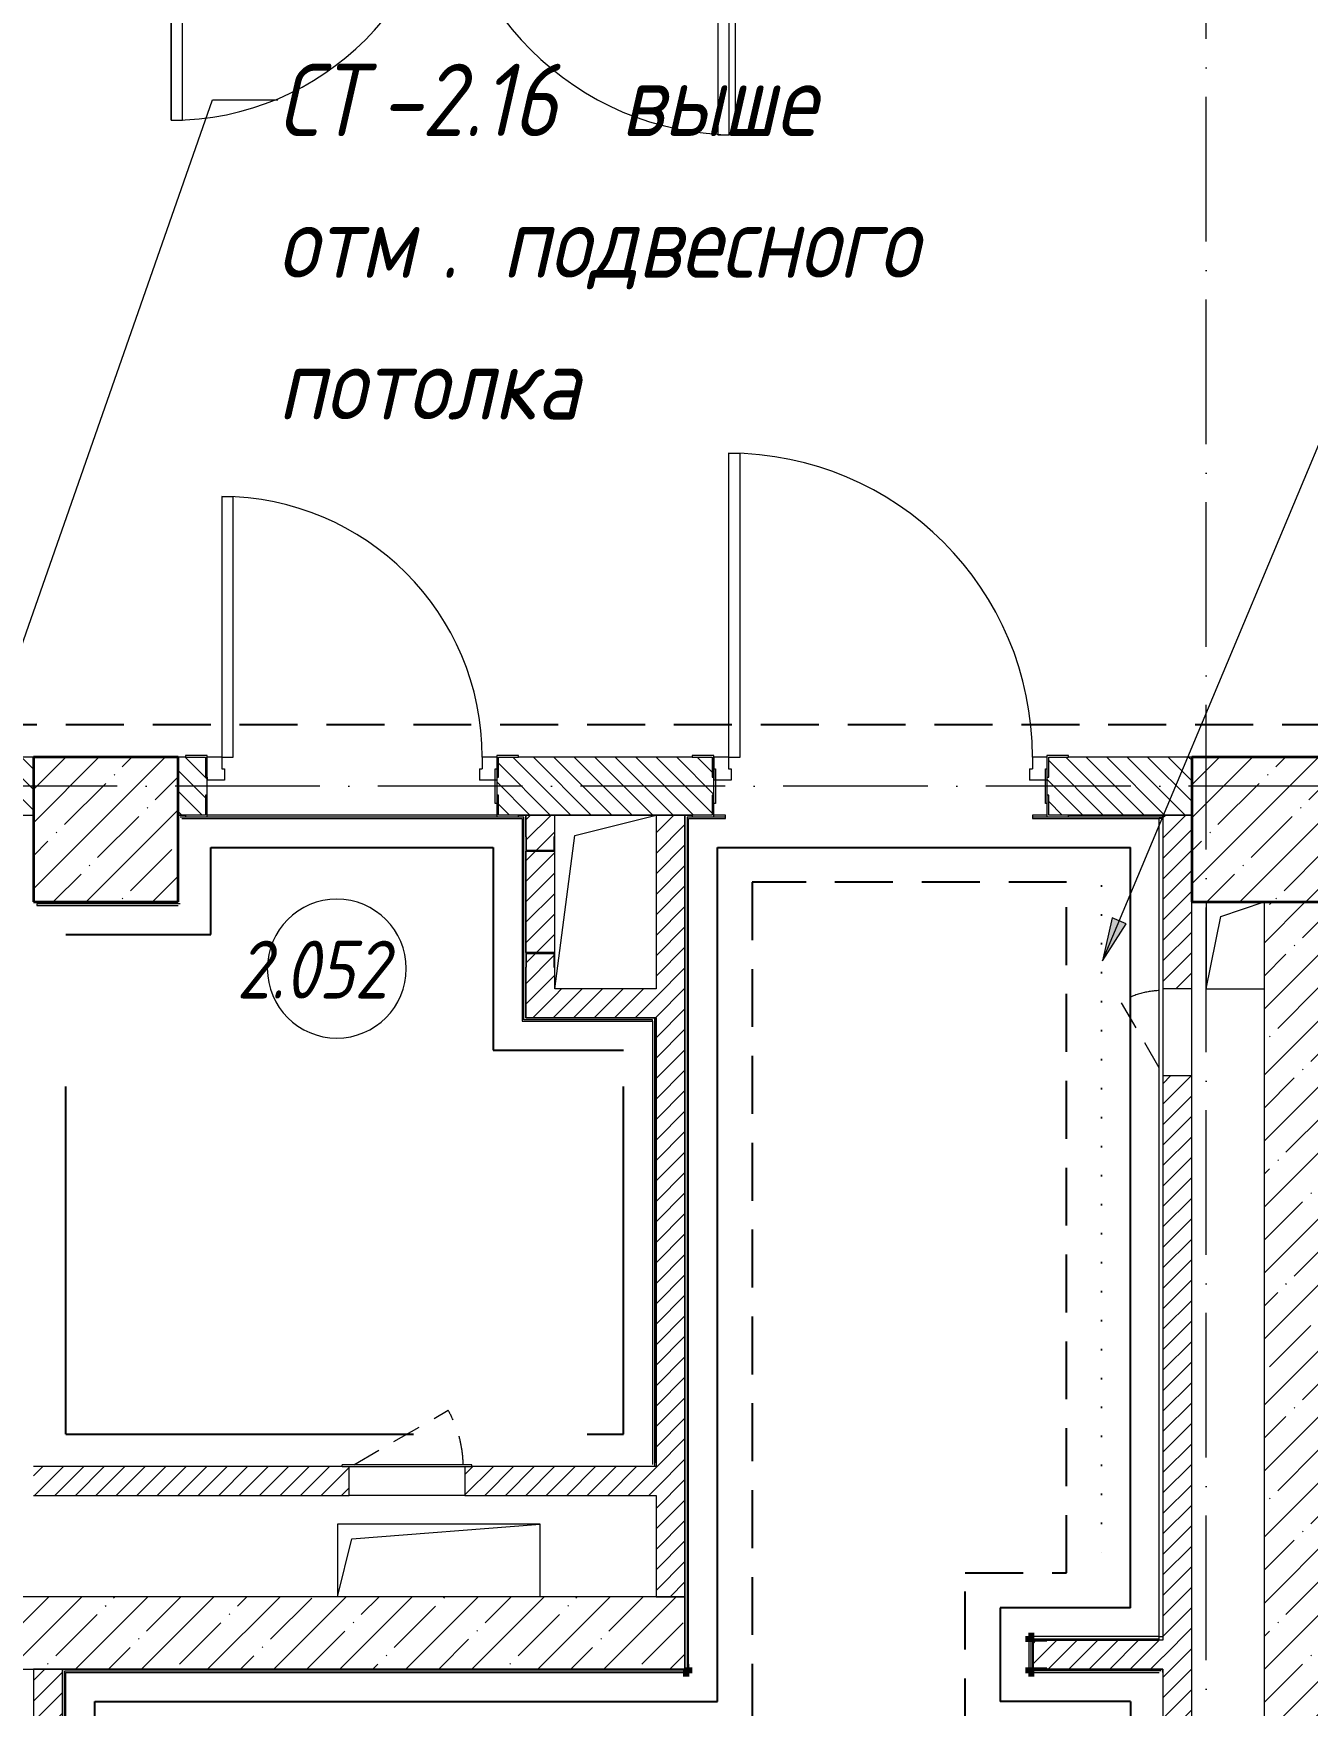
# Model space of a CAD drawing. Header units: millimetres. Extents: x -213536 to 1564669, y -45299 to 942238.
# Drawn here: x -197867 to -193467, y 188551 to 194327 of the extents above; entities that cross this region are included whole.
import ezdxf

# ---------------------------------------------------------------- set-up
doc = ezdxf.new("R2010")
doc.units = ezdxf.units.MM
for name, pattern in [('01 Штриховая _2 мм_', [300, 200, -100]), ('200_ШТРИХ_ш1п0_6_', [160, 100, -60]), ('50_200_ШТРИХ_1Т_ш5_п1_п1_', [700, 500, -100, 0, -100]), ('ADSK_Осевая', [3000, 1200, -600, 600, -600]), ('Пунктирная 1мм', [100, 0, -100]), ('Штриховая _2 мм - 1 мм_', [300, 200, -100])]:
    doc.linetypes.add(name, pattern=pattern)
for name, color, linetype, lineweight in [('0-1', 7, 'Continuous', 5), ('0-2', 7, 'Continuous', 9), ('Двери', 7, 'Continuous', 9), ('Каркас_Импост', 7, 'Continuous', 13), ('Марки помещений', 7, 'Continuous', 9), ('Несущие колонны', 7, 'Continuous', 9), ('Несущие колонны-1', 7, 'Continuous', 35), ('Обобщенные модели', 7, 'Continuous', 9), ('Общие ребра', 7, 'Continuous', 9), ('Окна', 7, 'Continuous', 9), ('Оси-2', 7, '50_200_ШТРИХ_1Т_ш5_п1_п1_', 9), ('Открывание в плане-2', 7, '200_ШТРИХ_ш1п0_6_', 9), ('Открывание-1', 7, 'Continuous', 9), ('Панель', 7, 'Continuous', 13), ('СТ-1_16', 7, '01 Штриховая _2 мм_', 90), ('Стены', 7, 'Continuous', 9), ('Стены-1', 7, 'Continuous', 13), ('Текстовые примечания', 7, 'Continuous', 9), ('Штриховка разреза-1', 7, 'Continuous', 9), ('Элементы узлов', 7, 'Continuous', 9)]:
    doc.layers.add(name, color=color, linetype=linetype, lineweight=lineweight)
for name, color, linetype, lineweight, true_color in [('Обобщенные модели-2', 3, 'Continuous', 90, 0x00ff00), ('СТ-11', 7, 'Continuous', 90, 0x800080), ('СТ-12', 4, 'Пунктирная 1мм', 90, 0x00ffff), ('СТ-1_1', 7, 'Штриховая _2 мм - 1 мм_', 90, 0x888888), ('СТ-6_2', 7, 'Continuous', 90, 0x0080ff), ('СТ-8', 7, 'ADSK_Осевая', 90, 0x8080c0)]:
    doc.layers.add(name, color=color, linetype=linetype, lineweight=lineweight, true_color=true_color)
doc.layers.get('0-2').off()
doc.styles.add('ISOCPEUR_I_1', font='isocpeui.ttf', dxfattribs={"width": 0.85, "height": 2.5})
doc.styles.add('ISOCPEUR_I_2', font='isocpeui.ttf', dxfattribs={"width": 0.85, "height": 2.3})
pattern_1 = [(135, (0, 0), (-35.35534, -35.35534), [])]
pattern_2 = [(45, (0, 0), (-114.0493, 114.0493), []), (45, (114.05, 0), (-114.0493, 114.0493), [201.612, -40.322, 3.353, -36.97])]
pattern_3 = [(45, (0, 0), (-35.35534, 35.35534), [])]

# ---------------------------------------------------------------- blocks, each defined once
blk = doc.blocks.new('BSC_Колонна _Прямоугольная - 500х500-V62-АИ2_02_План отделки стен 2-го этажа _Часть 2_')
at = {"layer": 'Несущие колонны'}
h = blk.add_hatch(dxfattribs=at)
h.set_pattern_fill('FP_70', color=256, style=0, pattern_type=2)
h.set_pattern_definition([(45, (-17000, -7650), (-114.0493, 114.0493), []), (45, (-16885.95, -7650), (-114.0493, 114.0493), [201.612, -40.322, 3.353, -36.97])])
h.paths.add_polyline_path([(-250, -250), (250, -250), (250, 250), (-250, 250)], flags=0)
at = {"layer": 'Несущие колонны-1'}
for p, q in [((250, 250), (-250, 250)), ((-250, 250), (-250, -250)), ((250, -250), (250, 250)), ((-250, -250), (250, -250))]:
    blk.add_line(p, q, dxfattribs=at)
blk = doc.blocks.new('BSC_Колонна _Прямоугольная - 500х500-V64-АИ2_02_План отделки стен 2-го этажа _Часть 2_')
at = {"layer": 'Несущие колонны'}
h = blk.add_hatch(dxfattribs=at)
h.set_pattern_fill('FP_72', color=256, style=0, pattern_type=2)
h.set_pattern_definition([(45, (-13000, -7650), (-114.0493, 114.0493), []), (45, (-12885.95, -7650), (-114.0493, 114.0493), [201.612, -40.322, 3.353, -36.97])])
h.paths.add_polyline_path([(-250, -250), (250, -250), (250, 250), (-250, 250)], flags=0)
at = {"layer": 'Несущие колонны-1'}
for p, q in [((250, 250), (-250, 250)), ((-250, 250), (-250, -250)), ((250, -250), (250, 250)), ((-250, -250), (250, -250))]:
    blk.add_line(p, q, dxfattribs=at)
blk = doc.blocks.new('Дверь_СКБ_1Ст_Внутренняя_ШЕР - СОШ_Д-12_Дв_1150x2100h_С_У учеников_ душевые-28419022-АИ2_02_План отделки стен 2-го этажа _Часть 2_')
at = {"layer": 'Каркас_Импост'}
for p, q in [((-512.5, 100), (-562.5, 100)), ((-562.5, 100), (-562.5, 20)), ((-512.5, 100), (-512.5, 60)), ((-512.5, 60), (-502.5, 60)), ((-502.5, 60), (-502.5, 20)), ((527.5, 60), (537.5, 60)), ((527.5, 60), (527.5, 20)), ((587.5, 100), (537.5, 100)), ((537.5, 100), (537.5, 60)), ((587.5, 100), (587.5, 20)), ((-502.5, 20), (-562.5, 20)), ((587.5, 20), (527.5, 20))]:
    blk.add_line(p, q, dxfattribs=at)
at = {"layer": 'Открывание-1'}
blk.add_arc((-512.5, 100), 1050, 360, 90, dxfattribs=at)
at = {"layer": 'Панель'}
for p, q in [((-512.5, 1150), (-472.5, 1150)), ((-512.5, 1150), (-512.5, 100)), ((-472.5, 100), (-472.5, 1150)), ((-512.5, 100), (-472.5, 100))]:
    blk.add_line(p, q, dxfattribs=at)
blk = doc.blocks.new('Дверь_СКБ_1Ст_Внутренняя_ШЕР - СОШ_Д-5_Дв_1000x2100h_ПУИ-28372190-АИ2_02_План отделки стен 2-го этажа _Часть 2_')
at = {"layer": 'Каркас_Импост'}
for p, q in [((-437.5, 100), (-487.5, 100)), ((-437.5, 100), (-437.5, 60)), ((-437.5, 60), (-427.5, 60)), ((-427.5, 60), (-427.5, 20)), ((452.5, 60), (462.5, 60)), ((452.5, 60), (452.5, 20)), ((512.5, 100), (462.5, 100)), ((462.5, 100), (462.5, 60)), ((512.5, 100), (512.5, 20)), ((-487.5, 31), (-487.5, 20)), ((-427.5, 20), (-487.5, 20)), ((512.5, 20), (452.5, 20))]:
    blk.add_line(p, q, dxfattribs=at)
at = {"layer": 'Открывание-1'}
blk.add_arc((-437.5, 100), 900, 360, 90, dxfattribs=at)
at = {"layer": 'Панель'}
for p, q in [((-437.5, 1000), (-397.5, 1000)), ((-437.5, 1000), (-437.5, 100)), ((-397.5, 100), (-397.5, 1000)), ((-437.5, 100), (-397.5, 100))]:
    blk.add_line(p, q, dxfattribs=at)
blk = doc.blocks.new('Дверь_Витражная_СКБ_2Ст2 - ДВВ_ДАО_СОШ_Гардероб-26809644-АИ2_02_План отделки стен 2-го этажа _Часть 2_')
at = {"layer": 'Двери'}
for p, q in [((-975, -985), (-975, -35)), ((975, -1035), (975, -35))]:
    blk.add_line(p, q, dxfattribs=at)
for centre, radius, start, end in [((-975, -35), 950, 270, 0), ((975, -35), 1000, 180, 270)]:
    blk.add_arc(centre, radius, start, end, dxfattribs=at)
at = {"layer": 'Элементы узлов'}
for p, q in [((-1025, -35), (-1025, 35)), ((-1025, 35), (-975, 35)), ((-975, 35), (-1025, 35)), ((-1025, 35), (-1025, -35)), ((-975, 35), (-975, -35)), ((-975, -35), (-975, 35)), ((1025, 35), (975, 35)), ((975, 35), (975, -35)), ((1025, 35), (975, 35)), ((975, 35), (975, -35)), ((1025, -35), (1025, 35)), ((1025, -35), (1025, 35)), ((-975, -35), (-1025, -35)), ((-1025, -35), (-975, -35)), ((-935, -35), (-975, -35)), ((-975, -35), (-975, -985)), ((-935, -985), (-935, -35)), ((913, -35), (913, -1035)), ((953, -35), (913, -35)), ((953, -1035), (953, -35)), ((975, -35), (1025, -35)), ((975, -35), (1025, -35)), ((-975, -985), (-935, -985)), ((913, -1035), (953, -1035))]:
    blk.add_line(p, q, dxfattribs=at)
blk = doc.blocks.new('Фахверк_СКБ_Уголок - 200_3960_зеркало-28268689-АИ2_02_План отделки стен 2-го этажа _Часть 2_')
at = {"layer": 'Обобщенные модели'}
for p, q in [((200, 156), (125, 156)), ((125, 156), (125, 81)), ((131, 81), (131, 150)), ((131, 150), (200, 150)), ((200, 150), (200, 156)), ((125, 81), (131, 81)), ((131, 19), (125, 19)), ((125, 19), (125, -56)), ((131, -50), (131, 19)), ((125, -56), (200, -56)), ((200, -50), (131, -50)), ((200, -56), (200, -50))]:
    blk.add_line(p, q, dxfattribs=at)
blk = doc.blocks.new('154_Стойка_СКБ_Уголок - СМ-2180_200-28268025-АИ2_02_План отделки стен 2-го этажа _Часть 2_')
at = {"layer": 'Обобщенные модели'}
for p, q in [((125, 156), (125, 81)), ((200, 156), (125, 156)), ((131, 81), (131, 150)), ((131, 150), (200, 150)), ((200, 150), (200, 156)), ((125, 81), (131, 81)), ((131, 19), (125, 19)), ((125, 19), (125, -56)), ((131, -50), (131, 19)), ((125, -56), (200, -56)), ((200, -50), (131, -50)), ((200, -56), (200, -50))]:
    blk.add_line(p, q, dxfattribs=at)
blk = doc.blocks.new('Стойка_Влож_Полоса боковая - Полоса-28213942-АИ2_02_План отделки стен 2-го этажа _Часть 2_')
at = {"layer": 'Обобщенные модели'}
for p, q in [((-5, 60), (0, 60)), ((-5, -60), (-5, 60)), ((0, 31), (0, -31)), ((0, -60), (-5, -60))]:
    blk.add_line(p, q, dxfattribs=at)
blk = doc.blocks.new('АР_Перемычка - АР_Перемычка-28418962-АИ2_02_План отделки стен 2-го этажа _Часть 2_')
at = {"layer": 'Обобщенные модели'}
blk.add_line((-250, -100), (-243, -100), dxfattribs=at)
blk = doc.blocks.new('154_Фахверк_СКБ_Швеллер - Тип_100_3960-28331862-АИ2_02_План отделки стен 2-го этажа _Часть 2_')
at = {"layer": 'Обобщенные модели'}
for p, q in [((175, 50), (125, 50)), ((125, 50), (125, -50)), ((128, 47), (175, 47)), ((128, -47), (128, 47)), ((175, 47), (175, 50)), ((125, -50), (175, -50)), ((175, -47), (128, -47)), ((175, -50), (175, -47))]:
    blk.add_line(p, q, dxfattribs=at)
blk = doc.blocks.new('AR_Отверстие Ниша - Лючок-32406056-АИ2_02_План отделки стен 2-го этажа _Часть 2_')
at = {"layer": 'Окна'}
for p, q in [((150, 50), (-150, 50)), ((-150, 50), (-150, -50)), ((150, -50), (150, 50)), ((-150, -50), (150, -50))]:
    blk.add_line(p, q, dxfattribs=at)
blk = doc.blocks.new('Л_Общий_Лючок - Лючок-29683982-АИ2_02_План отделки стен 2-го этажа _Часть 2_')
at = {"layer": 'Открывание в плане-2'}
blk.add_line((26.8, 12), (255.4, 144), dxfattribs=at)
blk.add_arc((6, 0), 288, 2.39949, 30, dxfattribs=at)
blk = doc.blocks.new('AR_Отверстие Ниша - Лючок-32403372-АИ2_02_План отделки стен 2-го этажа _Часть 2_')
at = {"layer": 'Окна'}
for p, q in [((-200, 50), (200, 50)), ((-200, -50), (-200, 50)), ((200, 50), (200, -50)), ((200, -50), (-200, -50))]:
    blk.add_line(p, q, dxfattribs=at)
blk = doc.blocks.new('Л_Общий_Лючок - Лючок-29759355-АИ2_02_План отделки стен 2-го этажа _Часть 2_')
at = {"layer": 'Окна'}
for p, q in [((-24, 0), (-24, -6)), ((0, 0), (-24, 0)), ((424, 0), (400, 0)), ((424, 0), (424, -6)), ((-24, -6), (424, -6))]:
    blk.add_line(p, q, dxfattribs=at)
at = {"layer": 'Открывание в плане-2'}
blk.add_line((383.6, -6), (58, -194), dxfattribs=at)
blk.add_arc((394, 0), 388, 180.89053, 210, dxfattribs=at)
blk = doc.blocks.new('AR_Отверстие прямоугольное _в плите_ - AR_Отверстие прямоугольное _в плите_-30459221-АИ2_02_План отделки стен 2-го этажа _Часть 2_')
at = {"layer": 'Обобщенные модели'}
for p, q in [((350, 125), (-350, 125)), ((-350, 125), (-350, -125)), ((-300, 75), (350, 125)), ((350, -125), (350, 125)), ((-350, -125), (-300, 75))]:
    blk.add_line(p, q, dxfattribs=at)
blk = doc.blocks.new('AR_Отверстие прямоугольное _в плите_ - AR_Отверстие прямоугольное _в плите_-30552533-АИ2_02_План отделки стен 2-го этажа _Часть 2_')
at = {"layer": 'Обобщенные модели'}
for p, q in [((175, 300), (-175, 300)), ((-105, 230), (175, 300)), ((-174.9, -299.3), (-105, 230))]:
    blk.add_line(p, q, dxfattribs=at)
blk = doc.blocks.new('AR_Отверстие прямоугольное _в плите_ - AR_Отверстие прямоугольное _в плите_-30512088-АИ2_02_План отделки стен 2-го этажа _Часть 2_')
at = {"layer": 'Обобщенные модели'}
for p, q in [((-100, 150), (-100, -150)), ((-50, 100), (100, 150)), ((-100, -150), (-50, 100)), ((-100, -150), (100, -150))]:
    blk.add_line(p, q, dxfattribs=at)
blk = doc.blocks.new('154_Фахверк_СКБ_Швеллер - Тип_100_3960_зеркало-29769493-АИ2_02_План отделки стен 2-го этажа _Часть 2_')
at = {"layer": 'Обобщенные модели'}
for p, q in [((175, 50), (125, 50)), ((125, 50), (125, -50)), ((128, 47), (175, 47)), ((128, -47), (128, 47)), ((175, 47), (175, 50)), ((125, -50), (175, -50)), ((175, -47), (128, -47)), ((175, -50), (175, -47))]:
    blk.add_line(p, q, dxfattribs=at)
blk = doc.blocks.new('0125-Р-ОО-Ш2-АР-о_23_10_2024_rvt-1-АИ2_02_План отделки стен 2-го этажа _Часть 2_')
at = {"layer": 'Штриховка разреза-1'}
h = blk.add_hatch(dxfattribs=at)
h.set_pattern_fill('FP_2', color=256, style=0, pattern_type=2)
h.set_pattern_definition(pattern_1)
h.paths.add_polyline_path([(12750, 7700), (12750, 7900), (12156, 7900), (12156, 7831), (12150, 7831), (12150, 7769), (12156, 7769), (12156, 7700), (12731.1, 7700)], flags=0)
h.paths.add_polyline_path([(9406, 7700), (10994, 7700.7), (10994, 7769), (11000, 7769), (11000, 7831), (10994, 7831), (10994, 7900), (9406, 7899.2), (9406, 7831), (9400, 7831), (9400, 7769), (9406, 7769), (9406, 7740)], flags=0)
h.paths.add_polyline_path([(8175, 7700), (8244, 7700), (8244, 7769), (8250, 7769), (8250, 7831), (8244, 7831), (8244, 7900), (8150, 7900), (8150, 7700)], flags=0)
h = blk.add_hatch(dxfattribs=at)
h.set_pattern_fill('FP_2', color=256, style=0, pattern_type=2)
h.set_pattern_definition(pattern_1)
h.paths.add_polyline_path([(16459.1, 7700), (16750, 7700), (16750, 7900), (16256, 7900), (16256, 7831), (16250, 7831), (16250, 7769), (16256, 7769), (16256, 7700), (16325, 7700)], flags=0)
h.paths.add_polyline_path([(15025, 7700), (15094, 7700), (15094, 7769), (15100, 7769), (15100, 7831), (15094, 7831), (15094, 7900), (14356, 7900), (14356, 7831), (14350, 7831), (14350, 7769), (14356, 7769), (14356, 7700), (14595.1, 7700)], flags=0)
h.paths.add_polyline_path([(13275, 7700), (13344, 7700), (13344, 7769), (13350, 7769), (13350, 7831), (13344, 7831), (13344, 7900), (13250, 7900), (13250, 7700)], flags=0)
h = blk.add_hatch(dxfattribs=at)
h.set_pattern_fill('FP_92', color=256, style=0, pattern_type=2)
h.set_pattern_definition(pattern_3)
h.paths.add_polyline_path([(14550, 7000), (14550, 7175), (14547, 7175), (14547, 7222), (14453, 7222), (14453, 7175), (14450, 7175), (14450, 7000)], flags=0)
h.paths.add_polyline_path([(14450, 7225), (14550, 7225), (14550, 7575), (14450, 7575)], flags=0)
h.paths.add_polyline_path([(14453, 7578), (14547, 7578), (14547, 7625), (14550, 7625), (14550, 7700), (14450, 7700), (14450, 7625), (14453, 7625)], flags=0)
h = blk.add_hatch(dxfattribs=at)
h.set_pattern_fill('FP_92', color=256, style=0, pattern_type=2)
h.set_pattern_definition(pattern_3)
h.paths.add_polyline_path([(15000, 5000), (15000, 7700), (14900, 7700), (14900, 5000)], flags=0)
h = blk.add_hatch(dxfattribs=at)
h.set_pattern_fill('FP_92', color=256, style=0, pattern_type=2)
h.set_pattern_definition(pattern_3)
h.paths.add_polyline_path([(16650, 150), (16750, 150), (16750, 2300), (16747, 2300), (16747, 2347), (16653, 2347), (16653, 2300), (16650, 2300), (16650, 400)], flags=0)
h.paths.add_polyline_path([(16747, 2350), (16750, 2350), (16750, 4050), (16650, 4050), (16650, 2350), (16693.6, 2350)], flags=0)
h.paths.add_polyline_path([(16750, 4550), (16750, 6800), (16650, 6800), (16651, 4550), (16674, 4550)], flags=0)
h.paths.add_polyline_path([(16650, 7100), (16750, 7100), (16750, 7700), (16650, 7700), (16650, 7400)], flags=0)
h = blk.add_hatch(dxfattribs=at)
h.set_pattern_fill('FP_1', color=256, style=0, pattern_type=2)
h.set_pattern_definition(pattern_2)
h.paths.add_polyline_path([(17250, 400), (17250, 7400), (17000, 7400), (17000, 400)], flags=0)
h = blk.add_hatch(dxfattribs=at)
h.set_pattern_fill('FP_92', color=256, style=0, pattern_type=2)
h.set_pattern_definition(pattern_3)
h.paths.add_polyline_path([(14900, 7000), (14900, 7100), (14550, 7100), (14550, 7000), (14595.1, 7000)], flags=0)
h = blk.add_hatch(dxfattribs=at)
h.set_pattern_fill('FP_92', color=256, style=0, pattern_type=2)
h.set_pattern_definition(pattern_3)
h.paths.add_polyline_path([(14900, 5350), (14900, 5450), (14240, 5449), (14240, 5350), (14595.1, 5350)], flags=0)
h.paths.add_polyline_path([(13840, 5350), (13840, 5450), (12750, 5450), (12750, 5350)], flags=0)
h = blk.add_hatch(dxfattribs=at)
h.set_pattern_fill('FP_1', color=256, style=0, pattern_type=2)
h.set_pattern_definition(pattern_2)
h.paths.add_polyline_path([(15000, 4750), (15000, 5000), (10100, 5000), (10100, 4750), (14595.1, 4750)], flags=0)
h = blk.add_hatch(dxfattribs=at)
h.set_pattern_fill('FP_92', color=256, style=0, pattern_type=2)
h.set_pattern_definition(pattern_3)
h.paths.add_polyline_path([(16650, 4750), (16650, 4850), (16250, 4850), (16250, 4847), (16203, 4847), (16203, 4753), (16250, 4753), (16250, 4750), (16459.1, 4750)], flags=0)
h = blk.add_hatch(dxfattribs=at)
h.set_pattern_fill('FP_92', color=256, style=0, pattern_type=2)
h.set_pattern_definition(pattern_3)
h.paths.add_polyline_path([(12750, 400), (12850, 400), (12850, 2350), (12847, 2350), (12847, 2397), (12753, 2397), (12753, 2350), (12750, 2350), (12750, 492.9)], flags=0)
h.paths.add_polyline_path([(12750, 2800), (12850, 2800), (12850, 4750), (12750, 4750), (12750, 2803)], flags=0)
at = {"layer": 'Стены-1'}
for p, q in [((12750, 7900), (12225, 7900)), ((13275, 7900), (13250, 7900)), ((15025, 7900), (14425, 7900)), ((16750, 7900), (16325, 7900)), ((13350, 7769), (13350, 7831)), ((12225, 7700), (12750, 7700)), ((13250, 7700), (13275, 7700)), ((14425, 7700), (15025, 7700)), ((14550, 7700), (14450, 7700)), ((14450, 7700), (14450, 7625)), ((14550, 7625), (14550, 7700)), ((15000, 7700), (14900, 7700)), ((14900, 7700), (14900, 7100)), ((15000, 5000), (15000, 7700)), ((16325, 7700), (16750, 7700)), ((16650, 7700), (16650, 7688)), ((16750, 7700), (16650, 7700)), ((14450, 7575), (14450, 7225)), ((14550, 7225), (14550, 7575)), ((16750, 7100), (16750, 7400)), ((17000, 7400), (17000, 400)), ((14450, 7175), (14450, 7000)), ((14550, 7100), (14550, 7175)), ((14900, 7100), (14550, 7100)), ((14450, 7000), (14550, 7000)), ((14550, 7000), (14900, 7000)), ((14900, 7000), (14900, 5450)), ((16750, 4550), (16750, 6800)), ((13816, 5450), (12750, 5450)), ((14900, 5450), (14264, 5450)), ((12750, 5350), (13840, 5350)), ((14240, 5350), (14900, 5350)), ((14900, 5350), (14900, 5000)), ((15000, 5000), (10100, 5000)), ((14900, 5000), (15000, 5000)), ((15000, 4750), (15000, 5000)), ((16650, 4862), (16650, 4850)), ((16650, 4850), (16250, 4850)), ((10100, 4750), (15000, 4750)), ((12850, 4750), (12750, 4750)), ((12750, 4750), (12750, 2800)), ((12850, 2824), (12850, 4750)), ((16250, 4750), (16650, 4750)), ((16650, 4750), (16650, 4574))]:
    blk.add_line(p, q, dxfattribs=at)
at = {"layer": '0-2'}
for name, p in [('Дверь_Витражная_СКБ_2Ст2 - ДВВ_ДАО_СОШ_Гардероб-26809644-АИ2_02_План отделки стен 2-го этажа _Часть 2_', (14200, 11085)), ('Дверь_СКБ_1Ст_Внутренняя_ШЕР - СОШ_Д-12_Дв_1150x2100h_С_У учеников_ душевые-28419022-АИ2_02_План отделки стен 2-го этажа _Часть 2_', (15662.5, 7800)), ('Дверь_СКБ_1Ст_Внутренняя_ШЕР - СОШ_Д-5_Дв_1000x2100h_ПУИ-28372190-АИ2_02_План отделки стен 2-го этажа _Часть 2_', (13837.5, 7800)), ('BSC_Колонна _Прямоугольная - 500х500-V64-АИ2_02_План отделки стен 2-го этажа _Часть 2_', (13000, 7650)), ('Стойка_Влож_Полоса боковая - Полоса-28213942-АИ2_02_План отделки стен 2-го этажа _Часть 2_', (14350, 7800)), ('154_Стойка_СКБ_Уголок - СМ-2180_200-28268025-АИ2_02_План отделки стен 2-го этажа _Часть 2_', (14225, 7750)), ('Стойка_Влож_Полоса боковая - Полоса-28213942-АИ2_02_План отделки стен 2-го этажа _Часть 2_', (16250, 7800)), ('154_Стойка_СКБ_Уголок - СМ-2180_200-28268025-АИ2_02_План отделки стен 2-го этажа _Часть 2_', (16125, 7750)), ('BSC_Колонна _Прямоугольная - 500х500-V62-АИ2_02_План отделки стен 2-го этажа _Часть 2_', (17000, 7650)), ('AR_Отверстие прямоугольное _в плите_ - AR_Отверстие прямоугольное _в плите_-30552533-АИ2_02_План отделки стен 2-го этажа _Часть 2_', (14725, 7399.3)), ('АР_Перемычка - АР_Перемычка-28418962-АИ2_02_План отделки стен 2-го этажа _Часть 2_', (15100, 7800)), ('AR_Отверстие прямоугольное _в плите_ - AR_Отверстие прямоугольное _в плите_-30512088-АИ2_02_План отделки стен 2-го этажа _Часть 2_', (16900, 7250)), ('AR_Отверстие Ниша - Лючок-32403372-АИ2_02_План отделки стен 2-го этажа _Часть 2_', (14040, 5400)), ('AR_Отверстие прямоугольное _в плите_ - AR_Отверстие прямоугольное _в плите_-30459221-АИ2_02_План отделки стен 2-го этажа _Часть 2_', (14150, 5125)), ('154_Фахверк_СКБ_Швеллер - Тип_100_3960-28331862-АИ2_02_План отделки стен 2-го этажа _Часть 2_', (16075, 4800))]:
    blk.add_blockref(name, p, dxfattribs=at)
for name, p, rotation in [('Фахверк_СКБ_Уголок - 200_3960_зеркало-28268689-АИ2_02_План отделки стен 2-го этажа _Часть 2_', (13475, 7850), 180), ('154_Стойка_СКБ_Уголок - СМ-2180_200-28268025-АИ2_02_План отделки стен 2-го этажа _Часть 2_', (15225, 7850), 180), ('Стойка_Влож_Полоса боковая - Полоса-28213942-АИ2_02_План отделки стен 2-го этажа _Часть 2_', (15100, 7800), 180), ('154_Фахверк_СКБ_Швеллер - Тип_100_3960_зеркало-29769493-АИ2_02_План отделки стен 2-го этажа _Часть 2_', (14500, 7450), 90), ('154_Фахверк_СКБ_Швеллер - Тип_100_3960_зеркало-29769493-АИ2_02_План отделки стен 2-го этажа _Часть 2_', (14500, 7350), 270), ('Л_Общий_Лючок - Лючок-29683982-АИ2_02_План отделки стен 2-го этажа _Часть 2_', (16650, 6800), 89.99999999999967), ('AR_Отверстие Ниша - Лючок-32406056-АИ2_02_План отделки стен 2-го этажа _Часть 2_', (16700, 6950), 269.9999999999997), ('Л_Общий_Лючок - Лючок-29759355-АИ2_02_План отделки стен 2-го этажа _Часть 2_', (14240, 5450), 180)]:
    blk.add_blockref(name, p, dxfattribs=dict(at, rotation=rotation))
blk = doc.blocks.new('101_Уголок настенный вертикальный_Металл-ПМЮ-02_ - Металл-ПО-97-02_мерседес-20888985-АИ2_02_План отделки стен 2-го этажа _Часть 2_')
at = {"layer": 'Обобщенные модели-2'}
for p, q in [((145, 8), (125, 8)), ((125, 8), (125, -12)), ((127, -12), (127, 6)), ((127, 6), (145, 6)), ((145, 6), (145, 8)), ((125, -12), (127, -12))]:
    blk.add_line(p, q, dxfattribs=at)
blk = doc.blocks.new('AI_Марка_Помещение_х1__Общий_E___ISO-2_1K_ - Номер-16210215-АИ2_02_План отделки стен 2-го этажа _Часть 2_')
at = {"layer": 'Марки помещений'}
for start, end in [(360, 180), (180, 360)]:
    blk.add_arc((0.039, 0.312), 2.4, start, end, dxfattribs=at)
blk = doc.blocks.new('Оси1')
at = {"layer": 'Оси-2'}
for p, q in [((223045.6, 210594.5), (223045.6, 264395.4)), ((297695.6, 220615.2), (203926.8, 220615.2))]:
    blk.add_line(p, q, dxfattribs=at)

msp = doc.modelspace()

# ---------------------------------------------------------------- hatches: boundary and pattern name
at = {"layer": 'Текстовые примечания'}
msp.add_hatch(color=256, dxfattribs=at).paths.add_polyline_path([(-194175.6, 191123.8), (-194093.2, 191251.9), (-194142, 191272.3)], flags=0)

# ---------------------------------------------------------------- linework, layer by layer
at = {"layer": 'Общие ребра'}
for p, q in [((-196174, 191620.3), (-197360, 191620.3)), ((-196174, 190920.3), (-196174, 191620.3)), ((-195610, 191620.3), (-195610, 188670.3)), ((-195477, 191620.3), (-195610, 191620.3)), ((-193967, 191620.3), (-194417, 191620.3)), ((-197360, 191320.3), (-197855, 191320.3)), ((-197855, 191320.3), (-197855, 191315.3)), ((-195729, 190920.3), (-196174, 190920.3)), ((-195729, 190915.3), (-195729, 190920.3)), ((-195722, 190927.3), (-195722, 189377.3)), ((-195729, 189389.3), (-195729, 189384.3)), ((-194422, 188782.3), (-193979, 188782.3)), ((-194422, 188672.3), (-194422, 188782.3)), ((-197760, 188670.3), (-197760, 184334.3)), ((-195610, 188670.3), (-197760, 188670.3)), ((-194422, 188672.3), (-193972, 188672.3))]:
    msp.add_line(p, q, dxfattribs=at)
at = {"layer": 'СТ-11', "lineweight": 25}
for p, q in [((-195505, 188565.3), (-195505, 191515.3)), ((-195505, 191515.3), (-194079, 191515.3)), ((-194079, 188889.3), (-194529, 188889.3)), ((-194529, 188889.3), (-194529, 188565.3)), ((-197655, 184439.3), (-197655, 188565.3)), ((-197655, 188565.3), (-195505, 188565.3)), ((-194079, 188565.3), (-194529, 188565.3)), ((-194079, 188565.3), (-194079, 184462.3))]:
    msp.add_line(p, q, dxfattribs=at)
at = {"layer": 'СТ-12', "lineweight": 25}
msp.add_line((-194179, 191383.3), (-194179, 189023.3), dxfattribs=at)
at = {"layer": 'СТ-1_1', "lineweight": 25}
msp.add_line((-186755, 191939.3), (-198192, 191939.3), dxfattribs=at)
at = {"layer": 'СТ-1_16', "lineweight": 25}
for p, q in [((-195385, 191395.3), (-195385, 188445.3)), ((-194299, 191395.3), (-195385, 191395.3)), ((-194299, 189009.3), (-194299, 191395.3)), ((-194649, 188445.3), (-194649, 189009.3)), ((-194649, 189009.3), (-194299, 189009.3))]:
    msp.add_line(p, q, dxfattribs=at)
at = {"layer": 'СТ-6_2', "lineweight": 25}
msp.add_line((-194079, 188889.3), (-194079, 191515.3), dxfattribs=at)
at = {"layer": 'СТ-8', "lineweight": 25}
for p, q in [((-197255, 191515.3), (-196279, 191515.3)), ((-197255, 191215.3), (-197255, 191515.3)), ((-196279, 191515.3), (-196279, 190815.3)), ((-197755, 189489.3), (-197755, 191215.3)), ((-197755, 191215.3), (-197255, 191215.3)), ((-196279, 190815.3), (-195829, 190815.3)), ((-195829, 189489.3), (-195829, 190815.3)), ((-197755, 189489.3), (-195829, 189489.3))]:
    msp.add_line(p, q, dxfattribs=at)
at = {"layer": 'Стены'}
for p, q in [((-193979, 188789.3), (-193979, 191615.3)), ((-193967, 191615.3), (-193979, 191615.3)), ((-193967, 191615.3), (-193967, 191027.3)), ((-193967, 190727.3), (-193967, 188789.3)), ((-193979, 188789.3), (-193967, 188789.3))]:
    msp.add_line(p, q, dxfattribs=at)
at = {"layer": 'Стены-1'}
for p, q in [((-197342, 191627.3), (-197367, 191627.3)), ((-197355, 191615.3), (-196179, 191615.3)), ((-196267, 191627.3), (-197267, 191627.3)), ((-196167, 191627.3), (-196192, 191627.3)), ((-196179, 191615.3), (-196179, 190915.3)), ((-196167, 191552.3), (-196167, 191627.3)), ((-195617, 191627.3), (-195617, 188677.3)), ((-195592, 191627.3), (-195617, 191627.3)), ((-195605, 188665.3), (-195605, 191615.3)), ((-195605, 191615.3), (-195477, 191615.3)), ((-195477, 191627.3), (-195517, 191627.3)), ((-195477, 191615.3), (-195477, 191627.3)), ((-194367, 191627.3), (-194417, 191627.3)), ((-194417, 191627.3), (-194417, 191615.3)), ((-194417, 191615.3), (-193979, 191615.3)), ((-193967, 191627.3), (-194292, 191627.3)), ((-193967, 191615.3), (-193967, 191627.3)), ((-196167, 191152.3), (-196167, 191502.3)), ((-197855, 191315.3), (-197367, 191315.3)), ((-196167, 190927.3), (-196167, 191102.3)), ((-196179, 190915.3), (-195729, 190915.3)), ((-195717, 190927.3), (-196167, 190927.3)), ((-195729, 190915.3), (-195729, 189389.3)), ((-195717, 189389.3), (-195717, 190927.3)), ((-193979, 188789.3), (-194429, 188789.3)), ((-194429, 188789.3), (-194429, 188665.3)), ((-194367, 188777.3), (-193979, 188777.3)), ((-193979, 188777.3), (-193979, 188789.3)), ((-197767, 188677.3), (-197767, 186751.3)), ((-195617, 188677.3), (-197767, 188677.3)), ((-197755, 184339.3), (-197755, 188665.3)), ((-197755, 188665.3), (-195605, 188665.3)), ((-194429, 188665.3), (-193979, 188665.3)), ((-193967, 188677.3), (-194367, 188677.3)), ((-193967, 188665.3), (-193967, 188677.3))]:
    msp.add_line(p, q, dxfattribs=at)
at = {"layer": 'Текстовые примечания'}
for p, q in [((-198212.3, 191344), (-197248.2, 194097.6)), ((-197248.2, 194097.6), (-197022.8, 194097.6)), ((-194175.6, 191123.8), (-193187.3, 193484.2)), ((-194142, 191272.3), (-194175.6, 191123.8)), ((-194175.6, 191123.8), (-194093.2, 191251.9)), ((-194093.2, 191251.9), (-194142, 191272.3))]:
    msp.add_line(p, q, dxfattribs=at)

# ---------------------------------------------------------------- block references
at = {"color": 2, "lineweight": 30}
msp.add_blockref('Оси1', (-416862.6, -28888), dxfattribs=at)
at = {"layer": '0-1'}
msp.add_blockref('0125-Р-ОО-Ш2-АР-о_23_10_2024_rvt-1-АИ2_02_План отделки стен 2-го этажа _Часть 2_', (-210617, 183927.3), dxfattribs=at)
at = {"layer": 'Марки помещений', "xscale": 99.99999999999993, "yscale": 99.99999999999993, "zscale": 99.99999999999993}
msp.add_blockref('AI_Марка_Помещение_х1__Общий_E___ISO-2_1K_ - Номер-16210215-АИ2_02_План отделки стен 2-го этажа _Часть 2_', (-196823.3, 191065.7), dxfattribs=at)
at = {"layer": 'Обобщенные модели-2'}
msp.add_blockref('101_Уголок настенный вертикальный_Металл-ПМЮ-02_ - Металл-ПО-97-02_мерседес-20888985-АИ2_02_План отделки стен 2-го этажа _Часть 2_', (-194556, 188783.3), dxfattribs=at)
for p, rotation in [((-195478, 188671.3), 180), ((-194423, 188538.3), 90.00000000000021)]:
    msp.add_blockref('101_Уголок настенный вертикальный_Металл-ПМЮ-02_ - Металл-ПО-97-02_мерседес-20888985-АИ2_02_План отделки стен 2-го этажа _Часть 2_', p, dxfattribs=dict(at, rotation=rotation))

# ---------------------------------------------------------------- texts
at = {"layer": 'Марки помещений', "insert": (-197166, 191193.6), "char_height": 200, "width": 785.654, "attachment_point": 1, "style": 'ISOCPEUR_I_2'}
msp.add_mtext('2.052', dxfattribs=at)
at = {"layer": 'Текстовые примечания', "char_height": 250, "attachment_point": 1, "style": 'ISOCPEUR_I_1'}
for s, insert, width in [('СТ', (-197022.8, 194222.6), 425.696), ('-2.16 ', (-196671.6, 194222.6), 1010.126), ('выше', (-195838.1, 194222.6), 880.253), ('отм', (-197022.8, 193733.1), 678.228), ('подвесного', (-196248.9, 193733.1), 1991.392), ('. ', (-196463.2, 193733.1), 259.747), ('потолка', (-197022.8, 193243.6), 1486.329)]:
    msp.add_mtext(s, dxfattribs=dict(at, insert=insert, width=width))

doc.saveas('drawing.dxf')
